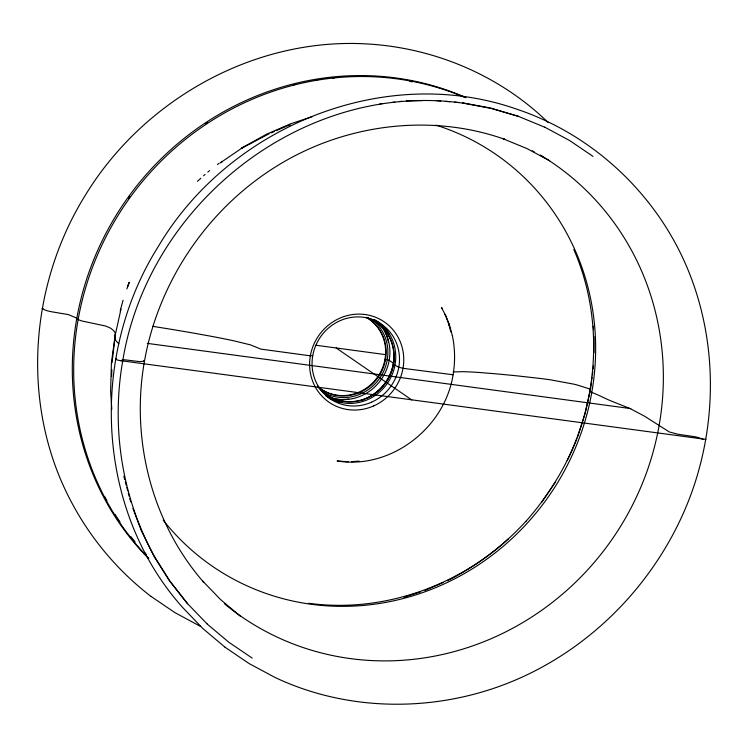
<?xml version="1.0" encoding="UTF-8"?>
<svg xmlns="http://www.w3.org/2000/svg" width="748" height="748" viewBox="0 0 748 748"><rect width="100%" height="100%" fill="white"/><g stroke="black" fill="none" stroke-linecap="round" stroke-linejoin="round"><path stroke-width="1.12" d="M111.62 376.487L111.835 369.587M112.05 362.677L115.379 333.973A146.243 19.85 10 0 0 110.339 328.045L105.674 326.044L83.215 321.266A10.07 1.365 10 0 1 81.186 320.77L76.698 318.975L77.596 318.854M593.931 352.822L593.996 336.572M115.379 333.973L111.415 362.743L110.611 391.129L111.807 409.287M591.313 383.004L590.424 389.951L585.001 413.981L577.316 437.468M591.612 380.685L592.051 377.207M592.351 374.888L592.79 371.41M593.089 369.091L593.529 365.613M121.008 309.046L114.631 337.722L116.062 340.948L118.857 343.8M126.842 288.934L128.74 283.698M127.674 286.699L129.226 282.426M567.236 460.441C599.344 395.318 602.981 316.357 573.819 249.514M576.867 438.496C565.002 469.005 547.414 497.074 525.741 521.571M541.533 502.441L555.484 481.908M525.891 521.3C503.638 545.713 476.953 565.89 447.426 580.7M197.435 181.315L200.819 178.267M203.531 175.799L205.102 174.396M508.565 538.7C455.261 587.601 380.62 613.023 308.597 603.281M312.262 116.679L290.533 123.831L266.69 134.163L243.857 146.776L220.333 162.83L222.231 161.549M243.857 146.776L241.436 148.403L269.018 133.798M271.131 132.882L274.31 131.508M276.423 130.591L285.942 126.468M424.995 590.415L443.153 582.552M286.998 126.01L290.271 124.953M404.051 597.185L420.591 591.846M348.147 461.74L337.133 460.983C390.895 469.763 444.733 428.015 453.073 374.86L453.082 374.832C455.252 361.929 455.065 348.671 452.409 335.852L452.353 335.646M453.213 371.943L463.068 371.672A141.157 19.158 10 0 1 470.174 371.952A137.482 18.663 10 0 1 479.627 372.513L493.166 373.598A330.653 44.871 10 0 1 509.743 375.131L511.585 375.309A313.057 42.486 10 0 1 517.878 375.945L540.692 378.516A133.471 18.111 10 0 1 549.827 379.704L573.51 384.089A50.069 6.797 10 0 1 577.606 385.117L589.031 388.745A16.858 2.291 10 0 1 590.434 389.951C589.162 392.513 594.071 392.962 595.698 393.99A98.184 13.324 10 0 1 598.615 395.253L604.926 398.207A149.722 20.318 10 0 0 611.116 400.975A154.892 21.019 10 0 0 612.827 401.676L626.029 406.893A159.418 21.636 10 0 1 631.349 409.203L644.477 416.159L669.254 431.933L677.997 434.251L695.107 436.767A5.227 0.711 10 0 1 697.809 437.449L703.064 439.235M379.928 103.85L382.228 103.579M392.56 102.373L394.851 102.102M399.451 101.569L401.741 101.298M359.087 461.114L351.438 461.684M312.757 355.655L310.345 355.824L260.921 349.12L250.356 344.847L233.058 340.639A141.157 19.158 10 0 0 223.484 338.676A137.482 18.663 10 0 0 211.45 336.338L195.219 333.402A330.653 44.871 10 0 0 176.089 330.12L174.004 329.765A313.057 42.486 10 0 0 166.935 328.606L152.704 326.334M406.342 100.877L422.433 100.606M42.991 308.447L42.103 308.55L45.731 310.308A11.173 1.515 10 0 0 51.313 311.72L68.339 314.581L75.716 317.676A69.162 9.387 10 0 1 77.109 318.526L77.371 318.704M436.215 100.597L440.778 100.98M445.341 101.363L449.913 101.747M454.475 102.13L459.038 102.513M120.587 360.648L122.747 360.751C148.356 203.353 303.772 80.242 463.816 103.271L463.339 103.205L491.371 108.451L518.635 116.492M315.871 345.239L385.351 354.608M147.281 343.369L630.76 408.595M462.46 102.794L489.36 107.824M490.473 108.039L517.719 116.08L544.862 127.263M548.228 122.597C498.542 74.08 430.296 46.105 361.05 43.665L360.601 43.636C249.86 39.635 141.989 101.756 84.926 195.883C32.463 280.827 21.86 391.036 62.14 483.002L62.336 483.404C81.943 527.695 112.509 566.928 150.993 596.39L151.171 596.511M225.054 647.244L249.131 663.579L274.881 677.379C355.019 715.387 451.577 712.227 530.659 673.05C603.29 637.193 660.933 573.174 689.806 497.57C718.052 423.144 717.687 337.974 685.841 264.717C654.883 193.536 594.005 136.258 520.673 110.526L519.439 110.124C386.267 61.794 229.468 126.216 158.398 246.335C89.451 355.543 95.267 508.883 182.026 606.824L202.951 628.647L225.232 647.375M544.684 127.141L569.621 140.531L593.033 156.416M549.63 160.736L526.994 148.581L503.189 138.81L504.638 139.278C429.801 112.855 344.239 124.29 277.125 165.878C207.991 208.496 158.613 281.154 144.476 361.144L139.839 361.649L123.495 359.657A5.227 0.711 10 0 0 122.176 359.695M150.993 596.39L175.069 612.724L200.52 626.394M532.267 150.797L534.296 151.928M540.402 155.304L543.459 156.996M705.467 439.057L705.86 439.403L119.708 360.536L116.772 359.844L115.903 358.498A11.173 1.515 10 0 1 116.379 358.367M384.986 359.236L389.194 360.302L393.523 363.266L393.513 364.36L398.806 367.259L403.013 368.325L453.045 374.757M336.142 347.97L411.821 399.946M122.326 360.386L122.747 360.751C111.031 427.604 121.924 498.327 155.117 557.709L154.883 557.288L170.105 581.392L187.645 603.748M252.226 658.118L228.813 642.233L207.159 624.01M143.868 360.499L144.476 361.144C130.573 438.833 151.517 522.543 203.699 582.29L202.736 581.103L220.613 599.606L240.276 616.146M207.336 624.131L186.925 603.038L169.394 580.7L154.182 556.606L141.952 532.024M442.143 308.625L441.46 307.4L446.434 317.227L449.847 326.268L452.409 335.852M445.78 316.067L445.088 314.263L449.211 325.165L448.566 323.473L450.838 331.972M132.91 508.416L141.437 530.996M123.813 476.214L124.71 479.562M125.309 481.796L126.197 485.143M126.795 487.378L127.693 490.725M128.291 492.951L129.189 496.298M129.787 498.533L130.685 501.88M593.314 326.175L593.538 329.644M540.421 155.145A275.068 261.164 -55.5 0 1 610.976 540.879A275.068 261.164 -55.5 0 1 224.437 603.767M435.981 125.112A250 237.368 -55.5 0 1 549.443 495.27A250 237.368 -55.5 0 1 163.195 520.169M120.213 310.972A250 237.368 -55.5 0 1 123.111 300.266M128.329 284.446A250 237.368 -55.5 0 1 129.095 282.351M207.832 172.077A250 237.368 -55.5 0 1 209.552 170.666M217.434 164.532A250 237.368 -55.5 0 1 219.211 163.204M374.355 319.527A45.263 42.973 -55.5 0 1 388.221 382.05A45.263 42.973 -55.5 0 1 325.389 395.477M366.174 317.451A43.87 41.654 -55.5 0 1 385.725 382.929A43.87 41.654 -55.5 0 1 317.582 385.837M367.736 317.881A43.87 41.654 -55.5 0 1 385.407 382.705A43.87 41.654 -55.5 0 1 318.489 387.184M382.35 325.006A45.965 43.636 -55.5 0 1 389.063 334.291M394.205 356.824A45.965 43.636 -55.5 0 1 366.801 398.282M363.827 399.554A45.965 43.636 -55.5 0 1 360.788 400.61M341.93 402.218A45.965 43.636 -55.5 0 1 329.943 398.74M380.751 325.184A45.965 43.636 -55.5 0 1 380.713 380.19A45.965 43.636 -55.5 0 1 328.494 396.973M372.121 319.527A43.87 41.654 -55.5 0 1 380.311 377.301A43.87 41.654 -55.5 0 1 323.865 392.55M366.941 317.704A42.477 40.336 -55.5 0 1 377.983 377.581A42.477 40.336 -55.5 0 1 317.891 386.716M366.398 317.33A42.477 40.336 -55.5 0 1 378.021 376.375A42.477 40.336 -55.5 0 1 318.844 387.548M383.004 327.923A46.937 44.562 -55.5 0 1 388.418 341.93M348.82 399.002A46.937 44.562 -55.5 0 1 335.917 399.161M329.653 397.843A46.937 44.562 -55.5 0 1 327.624 397.197M146.412 554.455A283.006 268.71 -55.5 0 1 144.85 552.819M135.079 541.814A283.006 268.71 -55.5 0 1 130.788 536.55M120.007 521.945A283.006 268.71 -55.5 0 1 114.996 514.353M106.861 500.655A283.006 268.71 -55.5 0 1 104.692 496.644M128.488 198.183A283.006 268.71 -55.5 0 1 129.806 196.359M205.373 123.916A283.006 268.71 -55.5 0 1 207.233 122.7M293.693 84.833A283.006 268.71 -55.5 0 1 295.946 84.281M315.245 80.345A283.006 268.71 -55.5 0 1 317.526 79.98M332.402 78.044A283.006 268.71 -55.5 0 1 334.693 77.82M409.885 81.41A283.006 268.71 -55.5 0 1 412.12 81.85M148.226 558.176A284.399 270.028 -55.5 0 1 124.794 202.044A284.399 270.028 -55.5 0 1 465.985 97.605M148.805 558.307A284.399 270.028 -55.5 0 1 125.832 203.484A284.399 270.028 -55.5 0 1 465.275 97.642M373.635 405.94A48.751 46.283 -55.5 0 0 386.249 323.332A48.751 46.283 -55.5 0 0 310.158 356.964A48.751 46.283 -55.5 0 0 373.635 405.94M371.522 402.19A45.263 42.973 -55.5 0 0 383.238 325.474A45.263 42.973 -55.5 0 0 312.58 356.703A45.263 42.973 -55.5 0 0 371.522 402.19"/></g></svg>
